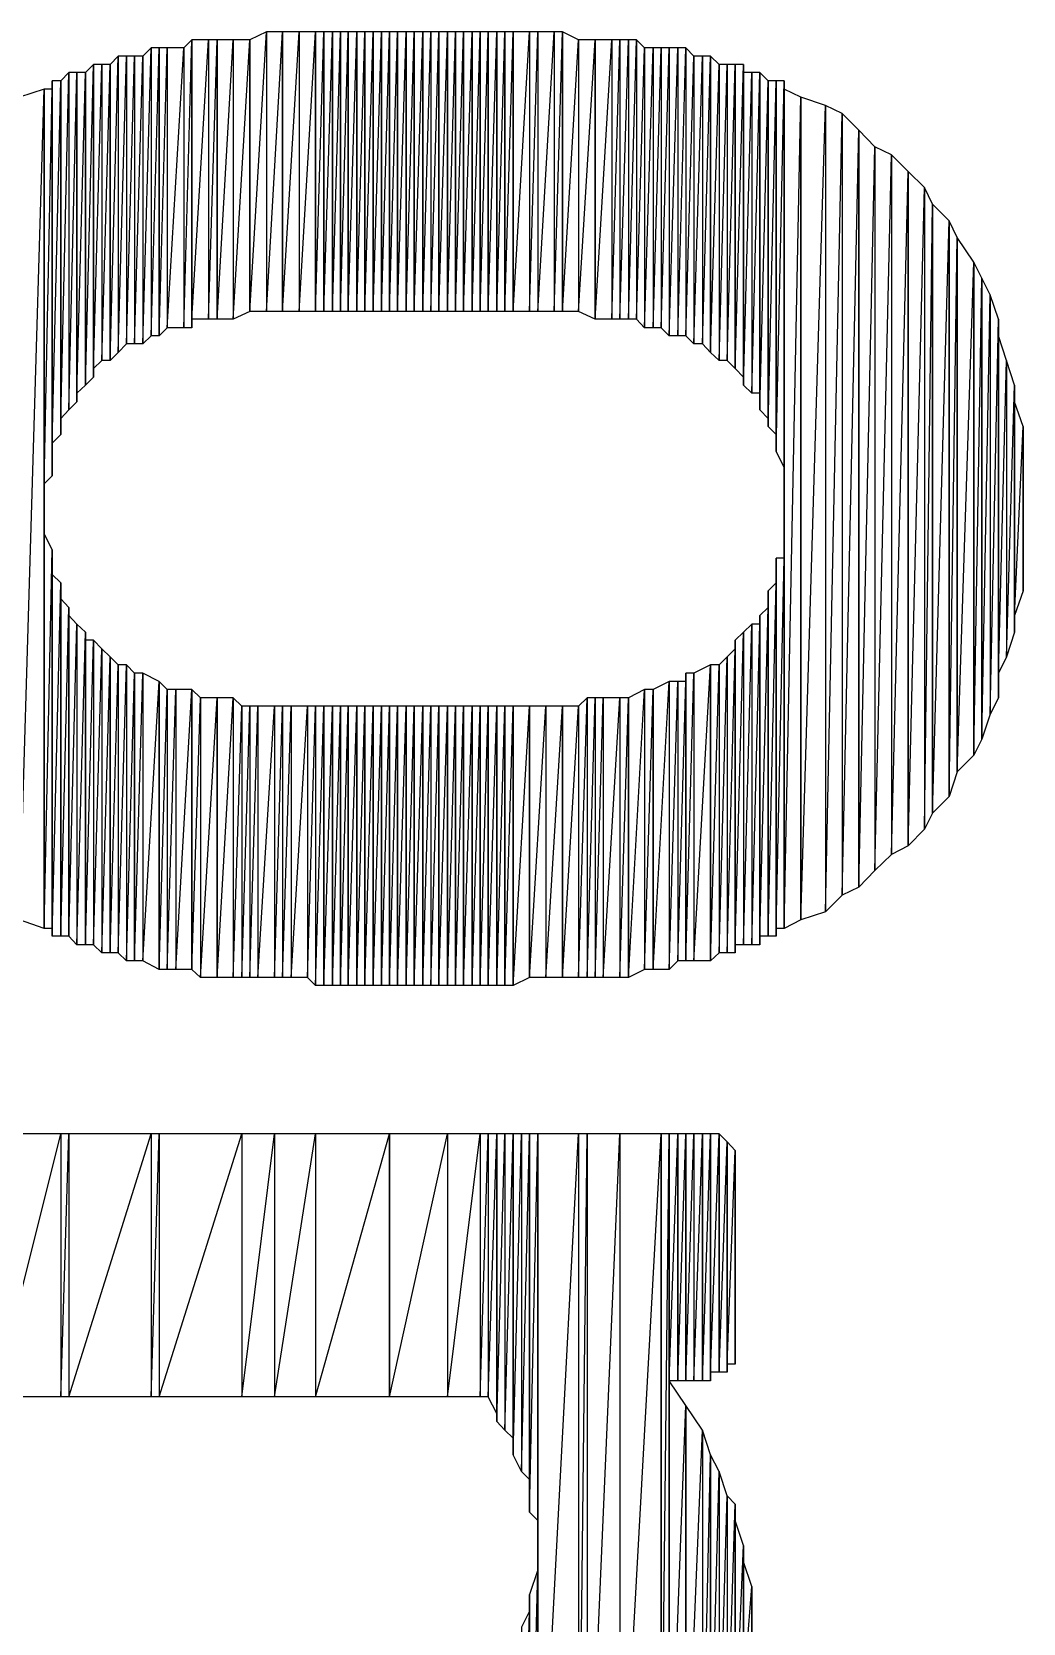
# Model space of a CAD drawing. Extents: x 0.1 to 11.6, y 0.2 to 16.4.
# Drawn here: x 0.9779 to 1.0783, y 5.8496 to 6.0108 of the extents above; entities that cross this region are included whole.
import ezdxf

# ---------------------------------------------------------------- set-up
doc = ezdxf.new("R2010")
doc.units = 0
doc.header["$MEASUREMENT"] = 0

msp = doc.modelspace()

# ---------------------------------------------------------------- linework, layer by layer
at = {"color": 0}
for points in [[(0.99414, 6.00999), (0.993326, 6.00917), (0.993326, 5.98079)], [(0.99414, 6.00999), (0.99414, 5.98079), (0.993326, 5.98079)], [(0.995822, 6.00999), (0.99414, 6.00999), (0.99414, 5.98167)], [(0.995822, 6.00999), (0.995822, 5.98167), (0.99414, 5.98167)], [(0.99414, 6.00999), (0.99414, 5.98079)], [(0.99414, 6.00999), (0.99414, 5.98079)], [(0.99669, 6.00999), (0.995822, 6.00999), (0.995822, 5.98167)], [(0.99669, 6.00999), (0.99669, 5.98167), (0.995822, 5.98167)], [(0.998318, 6.00999), (0.99669, 6.00999), (0.99669, 5.98167)], [(0.998318, 6.00999), (0.998318, 5.98167), (0.99669, 5.98167)], [(0.99669, 6.00999), (0.99669, 5.98167)], [(0.99669, 6.00999), (0.99669, 5.98167)], [(1, 6.00999), (0.998318, 6.00999), (0.998318, 5.98167)], [(1, 6.00999), (1, 5.98247), (0.998318, 5.98167)], [(1.00168, 6.01079), (1, 6.00999), (1, 5.98247)], [(1.00168, 6.01079), (1.00168, 5.98247), (1, 5.98247)], [(1, 6.00999), (1, 5.98247)], [(1, 6.00999), (1, 5.98247)], [(1.00331, 6.01079), (1.00168, 6.01079), (1.00168, 5.98247)], [(1.00331, 6.01079), (1.00331, 5.98247), (1.00168, 5.98247)], [(1.00499, 6.01079), (1.00331, 6.01079), (1.00331, 5.98247)], [(1.00499, 6.01079), (1.00499, 5.98247), (1.00331, 5.98247)], [(1.00331, 6.01079), (1.00331, 5.98247)], [(1.00331, 6.01079), (1.00331, 5.98247)], [(1.00667, 6.01079), (1.00499, 6.01079), (1.00499, 5.98247)], [(1.00667, 6.01079), (1.00667, 5.98247), (1.00499, 5.98247)], [(1.00749, 6.01079), (1.00667, 6.01079), (1.00667, 5.98247)], [(1.00749, 6.01079), (1.00749, 5.98247), (1.00667, 5.98247)], [(1.00667, 6.01079), (1.00667, 5.98247)], [(1.00667, 6.01079), (1.00667, 5.98247)], [(1.00836, 6.01079), (1.00749, 6.01079), (1.00749, 5.98247)], [(1.00836, 6.01079), (1.00836, 5.98247), (1.00749, 5.98247)], [(1.00749, 6.01079), (1.00749, 5.98247)], [(1.00749, 6.01079), (1.00749, 5.98247)], [(1.00749, 6.01079), (1.00749, 5.98247)], [(1.00749, 6.01079), (1.00749, 5.98247)], [(1.00749, 6.01079), (1.00749, 5.98247)], [(1.00749, 6.01079), (1.00749, 5.98247)], [(1.00749, 6.01079), (1.00749, 5.98247)], [(1.00749, 6.01079), (1.00749, 5.98247)], [(1.00749, 6.01079), (1.00749, 5.98247)], [(1.00749, 6.01079), (1.00749, 5.98247)], [(1.00749, 6.01079), (1.00749, 5.98247)], [(1.00749, 6.01079), (1.00749, 5.98247)], [(1.00749, 6.01079), (1.00749, 5.98247)], [(1.00749, 6.01079), (1.00749, 5.98247)], [(1.00917, 6.01079), (1.00836, 6.01079), (1.00836, 5.98247)], [(1.00917, 6.01079), (1.00917, 5.98247), (1.00836, 5.98247)], [(1.00836, 6.01079), (1.00836, 5.98247)], [(1.00836, 6.01079), (1.00836, 5.98247)], [(1.00836, 6.01079), (1.00836, 5.98247)], [(1.00836, 6.01079), (1.00836, 5.98247)], [(1.00998, 6.01079), (1.00917, 6.01079), (1.00917, 5.98247)], [(1.00998, 6.01079), (1.00998, 5.98247), (1.00917, 5.98247)], [(1.00917, 6.01079), (1.00917, 5.98247)], [(1.00917, 6.01079), (1.00917, 5.98247)], [(1.00917, 6.01079), (1.00917, 5.98247)], [(1.00917, 6.01079), (1.00917, 5.98247)], [(1.01085, 6.01079), (1.00998, 6.01079), (1.00998, 5.98247)], [(1.01085, 6.01079), (1.01085, 5.98247), (1.00998, 5.98247)], [(1.00998, 6.01079), (1.00998, 5.98247)], [(1.00998, 6.01079), (1.00998, 5.98247)], [(1.00998, 6.01079), (1.00998, 5.98247)], [(1.00998, 6.01079), (1.00998, 5.98247)], [(1.01166, 6.01079), (1.01085, 6.01079), (1.01085, 5.98247)], [(1.01166, 6.01079), (1.01166, 5.98247), (1.01085, 5.98247)], [(1.01085, 6.01079), (1.01085, 5.98247)], [(1.01085, 6.01079), (1.01085, 5.98247)], [(1.01248, 6.01079), (1.01166, 6.01079), (1.01166, 5.98247)], [(1.01248, 6.01079), (1.01248, 5.98247), (1.01166, 5.98247)], [(1.01166, 6.01079), (1.01166, 5.98247)], [(1.01166, 6.01079), (1.01166, 5.98247)], [(1.01166, 6.01079), (1.01166, 5.98247)], [(1.01166, 6.01079), (1.01166, 5.98247)], [(1.01335, 6.01079), (1.01248, 6.01079), (1.01248, 5.98247)], [(1.01335, 6.01079), (1.01335, 5.98247), (1.01248, 5.98247)], [(1.01248, 6.01079), (1.01248, 5.98247)], [(1.01248, 6.01079), (1.01248, 5.98247)], [(1.01416, 6.01079), (1.01335, 6.01079), (1.01335, 5.98247)], [(1.01416, 6.01079), (1.01416, 5.98247), (1.01335, 5.98247)], [(1.01335, 6.01079), (1.01335, 5.98247)], [(1.01335, 6.01079), (1.01335, 5.98247)], [(1.01497, 6.01079), (1.01416, 6.01079), (1.01416, 5.98247)], [(1.01497, 6.01079), (1.01497, 5.98247), (1.01416, 5.98247)], [(1.01416, 6.01079), (1.01416, 5.98247)], [(1.01416, 6.01079), (1.01416, 5.98247)], [(1.01584, 6.01079), (1.01497, 6.01079), (1.01497, 5.98247)], [(1.01584, 6.01079), (1.01584, 5.98247), (1.01497, 5.98247)], [(1.01497, 6.01079), (1.01497, 5.98247)], [(1.01497, 6.01079), (1.01497, 5.98247)], [(1.01666, 6.01079), (1.01584, 6.01079), (1.01584, 5.98247)], [(1.01666, 6.01079), (1.01666, 5.98247), (1.01584, 5.98247)], [(1.01584, 6.01079), (1.01584, 5.98247)], [(1.01584, 6.01079), (1.01584, 5.98247)], [(1.01752, 6.01079), (1.01666, 6.01079), (1.01666, 5.98247)], [(1.01752, 6.01079), (1.01752, 5.98247), (1.01666, 5.98247)], [(1.01666, 6.01079), (1.01666, 5.98247)], [(1.01666, 6.01079), (1.01666, 5.98247)], [(1.01834, 6.01079), (1.01752, 6.01079), (1.01752, 5.98247)], [(1.01834, 6.01079), (1.01834, 5.98247), (1.01752, 5.98247)], [(1.01752, 6.01079), (1.01752, 5.98247)], [(1.01752, 6.01079), (1.01752, 5.98247)], [(1.01915, 6.01079), (1.01834, 6.01079), (1.01834, 5.98247)], [(1.01915, 6.01079), (1.01915, 5.98247), (1.01834, 5.98247)], [(1.02002, 6.01079), (1.01915, 6.01079), (1.01915, 5.98247)], [(1.02002, 6.01079), (1.02002, 5.98247), (1.01915, 5.98247)], [(1.01915, 6.01079), (1.01915, 5.98247)], [(1.01915, 6.01079), (1.01915, 5.98247)], [(1.02083, 6.01079), (1.02002, 6.01079), (1.02002, 5.98247)], [(1.02083, 6.01079), (1.02083, 5.98247), (1.02002, 5.98247)], [(1.02002, 6.01079), (1.02002, 5.98247)], [(1.02002, 6.01079), (1.02002, 5.98247)], [(1.02165, 6.01079), (1.02083, 6.01079), (1.02083, 5.98247)], [(1.02165, 6.01079), (1.02165, 5.98247), (1.02083, 5.98247)], [(1.02083, 6.01079), (1.02083, 5.98247)], [(1.02083, 6.01079), (1.02083, 5.98247)], [(1.02252, 6.01079), (1.02165, 6.01079), (1.02165, 5.98247)], [(1.02252, 6.01079), (1.02252, 5.98247), (1.02165, 5.98247)], [(1.02165, 6.01079), (1.02165, 5.98247)], [(1.02165, 6.01079), (1.02165, 5.98247)], [(1.02165, 6.01079), (1.02165, 5.98247)], [(1.02165, 6.01079), (1.02165, 5.98247)], [(1.02333, 6.01079), (1.02252, 6.01079), (1.02252, 5.98247)], [(1.02333, 6.01079), (1.02333, 5.98247), (1.02252, 5.98247)], [(1.02252, 6.01079), (1.02252, 5.98247)], [(1.02252, 6.01079), (1.02252, 5.98247)], [(1.02414, 6.01079), (1.02333, 6.01079), (1.02333, 5.98247)], [(1.02414, 6.01079), (1.02414, 5.98247), (1.02333, 5.98247)], [(1.02333, 6.01079), (1.02333, 5.98247)], [(1.02333, 6.01079), (1.02333, 5.98247)], [(1.02501, 6.01079), (1.02414, 6.01079), (1.02414, 5.98247)], [(1.02501, 6.01079), (1.02501, 5.98247), (1.02414, 5.98247)], [(1.02414, 6.01079), (1.02414, 5.98247)], [(1.02414, 6.01079), (1.02414, 5.98247)], [(1.02414, 6.01079), (1.02414, 5.98247)], [(1.02414, 6.01079), (1.02414, 5.98247)], [(1.02582, 6.01079), (1.02501, 6.01079), (1.02501, 5.98247)], [(1.02582, 6.01079), (1.02582, 5.98247), (1.02501, 5.98247)], [(1.02501, 6.01079), (1.02501, 5.98247)], [(1.02501, 6.01079), (1.02501, 5.98247)], [(1.02501, 6.01079), (1.02501, 5.98247)], [(1.02501, 6.01079), (1.02501, 5.98247)], [(1.02669, 6.01079), (1.02582, 6.01079), (1.02582, 5.98247)], [(1.02669, 6.01079), (1.02669, 5.98247), (1.02582, 5.98247)], [(1.02582, 6.01079), (1.02582, 5.98247)], [(1.02582, 6.01079), (1.02582, 5.98247)], [(1.02582, 6.01079), (1.02582, 5.98247)], [(1.02582, 6.01079), (1.02582, 5.98247)], [(1.02582, 6.01079), (1.02582, 5.98247)], [(1.02582, 6.01079), (1.02582, 5.98247)], [(1.02582, 6.01079), (1.02582, 5.98247)], [(1.02582, 6.01079), (1.02582, 5.98247)], [(1.02582, 6.01079), (1.02582, 5.98247)], [(1.02582, 6.01079), (1.02582, 5.98247)], [(1.02832, 6.01079), (1.02669, 6.01079), (1.02669, 5.98247)], [(1.02832, 6.01079), (1.02832, 5.98247), (1.02669, 5.98247)], [(1.02669, 6.01079), (1.02669, 5.98247)], [(1.02669, 6.01079), (1.02669, 5.98247)], [(1.02669, 6.01079), (1.02669, 5.98247)], [(1.02669, 6.01079), (1.02669, 5.98247)], [(1.02669, 6.01079), (1.02669, 5.98247)], [(1.02669, 6.01079), (1.02669, 5.98247)], [(1.02669, 6.01079), (1.02669, 5.98247)], [(1.02669, 6.01079), (1.02669, 5.98247)], [(1.02919, 6.01079), (1.02832, 6.01079), (1.02832, 5.98247)], [(1.02919, 6.01079), (1.02919, 5.98247), (1.02832, 5.98247)], [(1.03082, 6.01079), (1.02919, 6.01079), (1.02919, 5.98247)], [(1.03082, 6.01079), (1.03082, 5.98247), (1.02919, 5.98247)], [(1.03168, 6.01079), (1.03082, 6.01079), (1.03082, 5.98247)], [(1.03168, 6.01079), (1.03168, 5.98247), (1.03082, 5.98247)], [(1.03331, 6.00999), (1.03168, 6.01079), (1.03168, 5.98247)], [(1.03168, 6.01079), (1.03168, 5.98247)], [(1.03168, 6.01079), (1.03168, 5.98247)], [(1.03331, 6.00999), (1.03331, 5.98247), (1.03168, 5.98247)], [(1.03499, 6.00999), (1.03331, 6.00999), (1.03331, 5.98247)], [(1.03499, 6.00999), (1.03499, 5.98167), (1.03331, 5.98247)], [(1.03668, 6.00999), (1.03499, 6.00999), (1.03499, 5.98167)], [(1.03668, 6.00999), (1.03668, 5.98167), (1.03499, 5.98167)], [(1.03499, 6.00999), (1.03499, 5.98167)], [(1.03499, 6.00999), (1.03499, 5.98167)], [(1.03749, 6.00999), (1.03668, 6.00999), (1.03668, 5.98167)], [(1.03749, 6.00999), (1.03749, 5.98167), (1.03668, 5.98167)], [(1.03836, 6.00999), (1.03749, 6.00999), (1.03749, 5.98167)], [(1.03836, 6.00999), (1.03836, 5.98167), (1.03749, 5.98167)], [(1.03917, 6.00999), (1.03836, 6.00999), (1.03836, 5.98167)], [(1.03917, 6.00999), (1.03917, 5.98167), (1.03836, 5.98167)], [(1.03998, 6.00917), (1.03917, 6.00999), (1.03917, 5.98167)], [(0.986654, 6.00831), (0.98584, 6.00749), (0.98584, 5.97749)], [(0.986654, 6.00831), (0.986654, 5.97831), (0.98584, 5.97749)], [(0.987522, 6.00831), (0.986654, 6.00831), (0.986654, 5.97831)], [(0.987522, 6.00831), (0.987522, 5.97917), (0.986654, 5.97831)], [(0.988336, 6.00831), (0.987522, 6.00831), (0.987522, 5.97917)], [(0.988336, 6.00831), (0.988336, 5.97917), (0.987522, 5.97917)], [(0.98915, 6.00831), (0.988336, 6.00831), (0.988336, 5.97917)], [(0.98915, 6.00831), (0.98915, 5.97917), (0.988336, 5.97917)], [(0.990018, 6.00917), (0.98915, 6.00831), (0.98915, 5.97917)], [(0.990018, 6.00917), (0.990018, 5.97999), (0.98915, 5.97917)], [(0.990831, 6.00917), (0.990018, 6.00917), (0.990018, 5.97999)], [(0.990831, 6.00917), (0.990831, 5.97999), (0.990018, 5.97999)], [(0.991644, 6.00917), (0.990831, 6.00917), (0.990831, 5.97999)], [(0.991644, 6.00917), (0.991644, 5.98079), (0.990831, 5.97999)], [(0.990831, 6.00917), (0.990831, 5.97999)], [(0.990831, 6.00917), (0.990831, 5.97999)], [(0.993326, 6.00917), (0.991644, 6.00917), (0.991644, 5.98079)], [(0.993326, 6.00917), (0.993326, 5.98079), (0.991644, 5.98079)], [(1.03998, 6.00917), (1.03998, 5.98079), (1.03917, 5.98167)], [(1.04085, 6.00917), (1.03998, 6.00917), (1.03998, 5.98079)], [(1.04085, 6.00917), (1.04085, 5.98079), (1.03998, 5.98079)], [(1.04167, 6.00917), (1.04085, 6.00917), (1.04085, 5.98079)], [(1.04167, 6.00917), (1.04167, 5.98079), (1.04085, 5.98079)], [(1.04248, 6.00917), (1.04167, 6.00917), (1.04167, 5.98079)], [(1.04248, 6.00917), (1.04248, 5.97999), (1.04167, 5.98079)], [(1.04335, 6.00917), (1.04248, 6.00917), (1.04248, 5.97999)], [(1.04335, 6.00917), (1.04335, 5.97999), (1.04248, 5.97999)], [(1.04416, 6.00917), (1.04335, 6.00917), (1.04335, 5.97999)], [(1.04416, 6.00917), (1.04416, 5.97999), (1.04335, 5.97999)], [(1.04498, 6.00831), (1.04416, 6.00917), (1.04416, 5.97999)], [(1.04498, 6.00831), (1.04498, 5.97917), (1.04416, 5.97999)], [(1.04584, 6.00831), (1.04498, 6.00831), (1.04498, 5.97917)], [(1.04584, 6.00831), (1.04584, 5.97917), (1.04498, 5.97917)], [(1.04666, 6.00831), (1.04584, 6.00831), (1.04584, 5.97917)], [(1.04666, 6.00831), (1.04666, 5.97831), (1.04584, 5.97917)], [(1.04753, 6.00749), (1.04666, 6.00831), (1.04666, 5.97831)], [(1.04666, 6.00831), (1.04666, 5.97831)], [(1.04666, 6.00831), (1.04666, 5.97831)], [(0.981663, 6.00667), (0.980849, 6.00581), (0.980849, 5.97163)], [(0.981663, 6.00667), (0.981663, 5.9725), (0.980849, 5.97163)], [(0.982476, 6.00667), (0.981663, 6.00667), (0.981663, 5.9725)], [(0.982476, 6.00667), (0.982476, 5.97331), (0.981663, 5.9725)], [(0.983344, 6.00667), (0.982476, 6.00667), (0.982476, 5.97418)], [(0.983344, 6.00667), (0.983344, 5.97499), (0.982476, 5.97418)], [(0.982476, 6.00667), (0.982476, 5.97331)], [(0.982476, 6.00667), (0.982476, 5.97331)], [(0.984158, 6.00749), (0.983344, 6.00667), (0.983344, 5.97499)], [(0.984158, 6.00749), (0.984158, 5.97581), (0.983344, 5.97499)], [(0.983344, 6.00667), (0.983344, 5.97499)], [(0.983344, 6.00667), (0.983344, 5.97499)], [(0.985026, 6.00749), (0.984158, 6.00749), (0.984158, 5.97667)], [(0.985026, 6.00749), (0.985026, 5.97749), (0.984158, 5.97667)], [(0.984158, 6.00749), (0.984158, 5.97581)], [(0.984158, 6.00749), (0.984158, 5.97581)], [(0.98584, 6.00749), (0.985026, 6.00749), (0.985026, 5.97749)], [(0.98584, 6.00749), (0.98584, 5.97749), (0.985026, 5.97749)], [(0.98584, 6.00749), (0.98584, 5.97749)], [(0.98584, 6.00749), (0.98584, 5.97749)], [(1.04753, 6.00749), (1.04753, 5.97749), (1.04666, 5.97831)], [(1.04834, 6.00749), (1.04753, 6.00749), (1.04753, 5.97749)], [(1.04834, 6.00749), (1.04834, 5.97749), (1.04753, 5.97749)], [(1.04915, 6.00749), (1.04834, 6.00749), (1.04834, 5.97749)], [(1.04915, 6.00749), (1.04915, 5.97667), (1.04834, 5.97749)], [(1.05002, 6.00749), (1.04915, 6.00749), (1.04915, 5.97667)], [(1.05002, 6.00749), (1.05002, 5.97581), (1.04915, 5.97667)], [(1.04915, 6.00749), (1.04915, 5.97667)], [(1.04915, 6.00749), (1.04915, 5.97667)], [(1.05002, 6.00667), (1.05002, 6.00749), (1.05002, 5.97581)], [(1.05084, 6.00667), (1.05002, 6.00667), (1.05002, 5.97499)], [(1.05084, 6.00667), (1.05084, 5.97418), (1.05002, 5.97499)], [(1.05002, 6.00667), (1.05002, 5.97499), (1.05002, 5.97581)], [(1.05165, 6.00667), (1.05084, 6.00667), (1.05084, 5.97418)], [(1.05165, 6.00667), (1.05165, 5.97418), (1.05084, 5.97418)], [(1.05252, 6.00581), (1.05165, 6.00667), (1.05165, 5.9725)], [(1.05165, 6.00667), (1.05165, 5.97331)], [(1.05165, 6.00667), (1.05165, 5.9725), (1.05165, 5.97331)], [(1.05165, 6.00667), (1.05165, 5.97418)], [(1.05165, 6.00667), (1.05165, 5.97331), (1.05165, 5.97418)], [(0.979167, 6.00499), (0.976671, 6.00418), (0.976671, 5.92085)], [(0.979167, 6.00499), (0.979167, 5.91997), (0.976671, 5.92085)], [(0.979981, 6.00499), (0.979167, 6.00499), (0.979167, 5.965)], [(0.979981, 6.00499), (0.979981, 5.96582), (0.979167, 5.965)], [(0.979167, 6.00499), (0.979167, 5.96332)], [(0.979167, 6.00499), (0.979167, 5.96332)], [(0.979167, 6.00499), (0.979167, 5.96251)], [(0.979167, 6.00499), (0.979167, 5.96251)], [(0.979167, 6.00499), (0.979167, 5.91997)], [(0.979167, 6.00499), (0.979167, 5.91997)], [(0.979167, 6.00499), (0.979167, 5.91997)], [(0.979167, 6.00499), (0.979167, 5.91997)], [(0.980849, 6.00581), (0.979981, 6.00581), (0.979981, 5.96913)], [(0.980849, 6.00581), (0.980849, 5.97), (0.979981, 5.96913)], [(0.979981, 6.00581), (0.979981, 5.9675)], [(0.979981, 6.00581), (0.979981, 5.9675)], [(0.979981, 6.00581), (0.979981, 5.96664)], [(0.979981, 6.00581), (0.979981, 5.96664)], [(0.979981, 6.00581), (0.979981, 5.96582)], [(0.979981, 6.00581), (0.979981, 5.96582)], [(0.980849, 6.00581), (0.980849, 5.97163)], [(0.980849, 6.00581), (0.980849, 5.97163)], [(0.980849, 6.00581), (0.980849, 5.97081)], [(0.980849, 6.00581), (0.980849, 5.97081)], [(0.980849, 6.00581), (0.980849, 5.97)], [(0.980849, 6.00581), (0.980849, 5.97)], [(1.05252, 6.00581), (1.05252, 5.97163), (1.05165, 5.9725)], [(1.05333, 6.00581), (1.05252, 6.00581), (1.05252, 5.97081)], [(1.05333, 6.00581), (1.05333, 5.97), (1.05252, 5.97081)], [(1.05252, 6.00581), (1.05252, 5.97163)], [(1.05252, 6.00581), (1.05252, 5.97081), (1.05252, 5.97163)], [(1.05414, 6.00581), (1.05333, 6.00581), (1.05333, 5.96832)], [(1.05414, 6.00581), (1.05414, 5.96664), (1.05333, 5.96832)], [(1.05333, 6.00581), (1.05333, 5.96832)], [(1.05333, 6.00581), (1.05333, 5.96832)], [(1.05333, 6.00581), (1.05333, 5.96913)], [(1.05333, 6.00581), (1.05333, 5.96832), (1.05333, 5.96913)], [(1.05333, 6.00581), (1.05333, 5.97)], [(1.05333, 6.00581), (1.05333, 5.96913), (1.05333, 5.97)], [(1.05414, 6.00499), (1.05414, 6.00581), (1.05414, 5.96582)], [(1.05414, 6.00581), (1.05414, 5.96664)], [(1.05414, 6.00581), (1.05414, 5.96582), (1.05414, 5.96664)], [(1.05583, 6.00418), (1.05414, 6.00499), (1.05414, 5.91997)], [(1.05414, 6.00499), (1.05414, 5.96332)], [(1.05414, 6.00499), (1.05414, 5.96251), (1.05414, 5.96332)], [(1.05414, 6.00499), (1.05414, 5.965)], [(1.05414, 6.00499), (1.05414, 5.96332), (1.05414, 5.965)], [(1.05414, 6.00499), (1.05414, 5.965), (1.05414, 5.96582)], [(1.05583, 6.00418), (1.05583, 5.92085), (1.05414, 5.91997)], [(1.05832, 6.00331), (1.05583, 6.00418), (1.05583, 5.92085)], [(1.05583, 6.00418), (1.05583, 5.92085)], [(1.05583, 6.00418), (1.05583, 5.92085)], [(1.05832, 6.00331), (1.05832, 5.92165), (1.05583, 5.92085)], [(1.06, 6.0025), (1.05832, 6.00331), (1.05832, 5.92165)], [(1.06, 6.0025), (1.06, 5.92333), (1.05832, 5.92165)], [(1.06169, 6.00082), (1.06, 6.0025), (1.06, 5.92333)], [(1.06169, 6.00082), (1.06169, 5.92415), (1.06, 5.92333)], [(1.06331, 5.99914), (1.06169, 6.00082), (1.06169, 5.92415)], [(1.06169, 6.00082), (1.06169, 5.92415)], [(1.06169, 6.00082), (1.06169, 5.92415)], [(1.06331, 5.99914), (1.06331, 5.92583), (1.06169, 5.92415)], [(1.065, 5.99832), (1.06331, 5.99914), (1.06331, 5.92583)], [(1.065, 5.99832), (1.065, 5.92746), (1.06331, 5.92583)], [(1.06668, 5.99664), (1.065, 5.99832), (1.065, 5.92746)], [(1.06668, 5.99664), (1.06668, 5.92833), (1.065, 5.92746)], [(1.06836, 5.99501), (1.06668, 5.99664), (1.06668, 5.92833)], [(1.06668, 5.99664), (1.06668, 5.92833)], [(1.06668, 5.99664), (1.06668, 5.92833)], [(1.06836, 5.99501), (1.06836, 5.93001), (1.06668, 5.92833)], [(1.06917, 5.99333), (1.06836, 5.99501), (1.06836, 5.93001)], [(1.06917, 5.99333), (1.06917, 5.93164), (1.06836, 5.93001)], [(1.07086, 5.99164), (1.06917, 5.99333), (1.06917, 5.93164)], [(1.06917, 5.99333), (1.06917, 5.93164)], [(1.06917, 5.99333), (1.06917, 5.93164)], [(1.07086, 5.99164), (1.07086, 5.93332), (1.06917, 5.93164)], [(1.07167, 5.98996), (1.07086, 5.99164), (1.07086, 5.93332)], [(1.07086, 5.99164), (1.07086, 5.93332)], [(1.07086, 5.99164), (1.07086, 5.93332)], [(1.07167, 5.98996), (1.07167, 5.93582), (1.07086, 5.93332)], [(1.07335, 5.98747), (1.07167, 5.98996), (1.07167, 5.93582)], [(1.07167, 5.98996), (1.07167, 5.93582)], [(1.07167, 5.98996), (1.07167, 5.93582)], [(1.07335, 5.98747), (1.07335, 5.9375), (1.07167, 5.93582)], [(1.07416, 5.98583), (1.07335, 5.98747), (1.07335, 5.9375)], [(1.07335, 5.98747), (1.07335, 5.9375)], [(1.07335, 5.98747), (1.07335, 5.9375)], [(1.07416, 5.98583), (1.07416, 5.93913), (1.07335, 5.9375)], [(1.07498, 5.98415), (1.07416, 5.98583), (1.07416, 5.93913)], [(1.07416, 5.98583), (1.07416, 5.93913)], [(1.07416, 5.98583), (1.07416, 5.93913)], [(1.07498, 5.98415), (1.07498, 5.94168), (1.07416, 5.93913)], [(1.07585, 5.98167), (1.07498, 5.98415), (1.07498, 5.94168)], [(1.07585, 5.98167), (1.07585, 5.94331), (1.07498, 5.94168)], [(1.07585, 5.97999), (1.07585, 5.98167), (1.07585, 5.94331)], [(1.07666, 5.97749), (1.07585, 5.97999), (1.07585, 5.94581)], [(1.07585, 5.97999), (1.07585, 5.94581)], [(1.07585, 5.97999), (1.07585, 5.94581)], [(1.07585, 5.97999), (1.07585, 5.94331)], [(1.07666, 5.97749), (1.07666, 5.94749), (1.07585, 5.94581)], [(1.07747, 5.97499), (1.07666, 5.97749), (1.07666, 5.94749)], [(1.07747, 5.97499), (1.07747, 5.94997), (1.07666, 5.94749)], [(1.07747, 5.97331), (1.07747, 5.97499), (1.07747, 5.94997)], [(1.07834, 5.97081), (1.07747, 5.97331), (1.07747, 5.95167)], [(1.07747, 5.97331), (1.07747, 5.95167)], [(1.07747, 5.97331), (1.07747, 5.95167)], [(1.07747, 5.97331), (1.07747, 5.94997)], [(1.07834, 5.97081), (1.07834, 5.95415), (1.07747, 5.95167)], [(1.07834, 5.96832), (1.07834, 5.97081), (1.07834, 5.95415)], [(1.07834, 5.96582), (1.07834, 5.96832), (1.07834, 5.95665)], [(1.07834, 5.96832), (1.07834, 5.95665)], [(1.07834, 5.96832), (1.07834, 5.95665)], [(1.07834, 5.96832), (1.07834, 5.95415)], [(1.07834, 5.96414), (1.07834, 5.96582), (1.07834, 5.95915)], [(1.07834, 5.96582), (1.07834, 5.95665)], [(1.07834, 5.96414), (1.07834, 5.95915)], [(0.979167, 5.96083), (0.979167, 5.96251), (0.979167, 5.91997)], [(1.05414, 5.96251), (1.05414, 5.91997)], [(1.05414, 5.96251), (1.05414, 5.91997)], [(0.979167, 5.95996), (0.979167, 5.96083), (0.979167, 5.91997)], [(0.979167, 5.96083), (0.979167, 5.91997)], [(0.979981, 5.95833), (0.979167, 5.95996), (0.979167, 5.91997)], [(0.979167, 5.95996), (0.979167, 5.91997)], [(1.05414, 5.96083), (1.05414, 5.91997)], [(1.05414, 5.96083), (1.05414, 5.91997)], [(1.05414, 5.95996), (1.05414, 5.91997)], [(1.05414, 5.95996), (1.05414, 5.91997)], [(0.979981, 5.95833), (0.979981, 5.91997), (0.979167, 5.91997)], [(0.979981, 5.95747), (0.979981, 5.95833), (0.979981, 5.91997)], [(1.05414, 5.95915), (1.05414, 5.91997)], [(1.05414, 5.95915), (1.05414, 5.91997)], [(0.979981, 5.95665), (0.979981, 5.95747), (0.979981, 5.91997)], [(0.979981, 5.95747), (0.979981, 5.91997)], [(0.979981, 5.95583), (0.979981, 5.95665), (0.979981, 5.91917)], [(0.979981, 5.95665), (0.979981, 5.91917), (0.979981, 5.91997)], [(1.05414, 5.95747), (1.05333, 5.95747), (1.05333, 5.91997)], [(1.05414, 5.95747), (1.05414, 5.91997), (1.05333, 5.91997)], [(1.05333, 5.95747), (1.05333, 5.91917)], [(1.05333, 5.95747), (1.05333, 5.91917)], [(1.05333, 5.95665), (1.05333, 5.91917)], [(1.05333, 5.95665), (1.05333, 5.91917)], [(0.980849, 5.95497), (0.979981, 5.95583), (0.979981, 5.91917)], [(0.979981, 5.95583), (0.979981, 5.91917)], [(0.980849, 5.95497), (0.980849, 5.91917), (0.979981, 5.91917)], [(0.980849, 5.95335), (0.980849, 5.95497), (0.980849, 5.91917)], [(1.05333, 5.95497), (1.05252, 5.95415), (1.05252, 5.91917)], [(1.05333, 5.95497), (1.05333, 5.91917), (1.05252, 5.91917)], [(1.05333, 5.95583), (1.05333, 5.91917)], [(1.05333, 5.95583), (1.05333, 5.91917)], [(0.981663, 5.95247), (0.980849, 5.95335), (0.980849, 5.91917)], [(0.980849, 5.95335), (0.980849, 5.91917)], [(0.980849, 5.95335), (0.980849, 5.91917)], [(0.980849, 5.95335), (0.980849, 5.91917)], [(1.05252, 5.95415), (1.05252, 5.91917)], [(1.05252, 5.95415), (1.05252, 5.91917)], [(0.981663, 5.95247), (0.981663, 5.91917), (0.980849, 5.91917)], [(0.981663, 5.95167), (0.981663, 5.95247), (0.981663, 5.91917)], [(1.05252, 5.95247), (1.05165, 5.95167), (1.05165, 5.91917)], [(1.05252, 5.95247), (1.05252, 5.91917), (1.05165, 5.91917)], [(0.982476, 5.95079), (0.981663, 5.95167), (0.981663, 5.91917)], [(0.981663, 5.95167), (0.981663, 5.91917)], [(0.982476, 5.95079), (0.982476, 5.91829), (0.981663, 5.91917)], [(0.983344, 5.94997), (0.982476, 5.95079), (0.982476, 5.91829)], [(1.05084, 5.95079), (1.05002, 5.94997), (1.05002, 5.91829)], [(1.05084, 5.95079), (1.05084, 5.91829), (1.05002, 5.91829)], [(1.05165, 5.95079), (1.05084, 5.95079), (1.05084, 5.91829)], [(1.05165, 5.95079), (1.05165, 5.91829), (1.05084, 5.91829)], [(1.05165, 5.95167), (1.05165, 5.91829)], [(1.05165, 5.95167), (1.05165, 5.91829)], [(1.05165, 5.95167), (1.05165, 5.91829)], [(1.05165, 5.95167), (1.05165, 5.91829)], [(0.983344, 5.94997), (0.983344, 5.91829), (0.982476, 5.91829)], [(0.983344, 5.94917), (0.983344, 5.94997), (0.983344, 5.91829)], [(0.983344, 5.94997), (0.983344, 5.91829)], [(0.983344, 5.94997), (0.983344, 5.91829)], [(0.984158, 5.94917), (0.983344, 5.94917), (0.983344, 5.91829)], [(0.984158, 5.94917), (0.984158, 5.91829), (0.983344, 5.91829)], [(0.983344, 5.94917), (0.983344, 5.91829)], [(0.985026, 5.94829), (0.984158, 5.94917), (0.984158, 5.91829)], [(1.05002, 5.94997), (1.04915, 5.94917), (1.04915, 5.91829)], [(1.05002, 5.94997), (1.05002, 5.91829), (1.04915, 5.91829)], [(1.04915, 5.94917), (1.04915, 5.91749)], [(1.04915, 5.94917), (1.04915, 5.91749)], [(0.985026, 5.94829), (0.985026, 5.91749), (0.984158, 5.91829)], [(0.98584, 5.94749), (0.985026, 5.94829), (0.985026, 5.91749)], [(0.98584, 5.94749), (0.98584, 5.91749), (0.985026, 5.91749)], [(0.986654, 5.94667), (0.98584, 5.94749), (0.98584, 5.91749)], [(0.98584, 5.94749), (0.98584, 5.91749)], [(0.98584, 5.94749), (0.98584, 5.91749)], [(1.04834, 5.94749), (1.04753, 5.94667), (1.04753, 5.91749)], [(1.04834, 5.94749), (1.04834, 5.91749), (1.04753, 5.91749)], [(1.04915, 5.94829), (1.04834, 5.94749), (1.04834, 5.91749)], [(1.04915, 5.94829), (1.04915, 5.91749), (1.04834, 5.91749)], [(1.04915, 5.94829), (1.04915, 5.91749)], [(1.04915, 5.94829), (1.04915, 5.91749)], [(0.986654, 5.94667), (0.986654, 5.91749), (0.98584, 5.91749)], [(0.987522, 5.94667), (0.986654, 5.94667), (0.986654, 5.91749)], [(0.987522, 5.94667), (0.987522, 5.91667), (0.986654, 5.91749)], [(0.988336, 5.94581), (0.987522, 5.94667), (0.987522, 5.91667)], [(0.988336, 5.94581), (0.988336, 5.91667), (0.987522, 5.91667)], [(0.98915, 5.94581), (0.988336, 5.94581), (0.988336, 5.91667)], [(0.98915, 5.94581), (0.98915, 5.91667), (0.988336, 5.91667)], [(0.988336, 5.94581), (0.988336, 5.91667)], [(0.988336, 5.94581), (0.988336, 5.91667)], [(0.990831, 5.94499), (0.98915, 5.94581), (0.98915, 5.91667)], [(1.04498, 5.94581), (1.04416, 5.94581), (1.04416, 5.91667)], [(1.04498, 5.94581), (1.04498, 5.91667), (1.04416, 5.91667)], [(1.04416, 5.94581), (1.04416, 5.91667)], [(1.04416, 5.94581), (1.04416, 5.91667)], [(1.04666, 5.94667), (1.04498, 5.94581), (1.04498, 5.91667)], [(1.04666, 5.94667), (1.04666, 5.91667), (1.04498, 5.91667)], [(1.04753, 5.94667), (1.04666, 5.94667), (1.04666, 5.91667)], [(1.04753, 5.94667), (1.04753, 5.91749), (1.04666, 5.91667)], [(1.04666, 5.94667), (1.04666, 5.91667)], [(1.04666, 5.94667), (1.04666, 5.91667)], [(0.990831, 5.94499), (0.990831, 5.91581), (0.98915, 5.91667)], [(0.991644, 5.94417), (0.990831, 5.94499), (0.990831, 5.91581)], [(0.990831, 5.94499), (0.990831, 5.91581)], [(0.990831, 5.94499), (0.990831, 5.91581)], [(0.991644, 5.94417), (0.991644, 5.91581), (0.990831, 5.91581)], [(0.992512, 5.94417), (0.991644, 5.94417), (0.991644, 5.91581)], [(0.992512, 5.94417), (0.992512, 5.91581), (0.991644, 5.91581)], [(0.99414, 5.94417), (0.992512, 5.94417), (0.992512, 5.91581)], [(0.99414, 5.94417), (0.99414, 5.91581), (0.992512, 5.91581)], [(0.995008, 5.94331), (0.99414, 5.94417), (0.99414, 5.91581)], [(0.99414, 5.94417), (0.99414, 5.91581)], [(0.99414, 5.94417), (0.99414, 5.91581)], [(1.03998, 5.94417), (1.03836, 5.94331), (1.03836, 5.91499)], [(1.03998, 5.94417), (1.03998, 5.91581), (1.03836, 5.91499)], [(1.04085, 5.94417), (1.03998, 5.94417), (1.03998, 5.91581)], [(1.04085, 5.94417), (1.04085, 5.91581), (1.03998, 5.91581)], [(1.04248, 5.94499), (1.04085, 5.94417), (1.04085, 5.91581)], [(1.04248, 5.94499), (1.04248, 5.91581), (1.04085, 5.91581)], [(1.04085, 5.94417), (1.04085, 5.91581)], [(1.04085, 5.94417), (1.04085, 5.91581)], [(1.04335, 5.94499), (1.04248, 5.94499), (1.04248, 5.91581)], [(1.04335, 5.94499), (1.04335, 5.91667), (1.04248, 5.91581)], [(1.04416, 5.94499), (1.04335, 5.94499), (1.04335, 5.91667)], [(1.04416, 5.94499), (1.04416, 5.91667), (1.04335, 5.91667)], [(0.995008, 5.94331), (0.995008, 5.91499), (0.99414, 5.91581)], [(0.99669, 5.94331), (0.995008, 5.94331), (0.995008, 5.91499)], [(0.99669, 5.94331), (0.99669, 5.91499), (0.995008, 5.91499)], [(0.998318, 5.94331), (0.99669, 5.94331), (0.99669, 5.91499)], [(0.998318, 5.94331), (0.998318, 5.91499), (0.99669, 5.91499)], [(0.99669, 5.94331), (0.99669, 5.91499)], [(0.99669, 5.94331), (0.99669, 5.91499)], [(0.999186, 5.94249), (0.998318, 5.94331), (0.998318, 5.91499)], [(0.999186, 5.94249), (0.999186, 5.91499), (0.998318, 5.91499)], [(1, 5.94249), (0.999186, 5.94249), (0.999186, 5.91499)], [(1, 5.94249), (1, 5.91499), (0.999186, 5.91499)], [(1.00081, 5.94249), (1, 5.94249), (1, 5.91499)], [(1.00081, 5.94249), (1.00081, 5.91499), (1, 5.91499)], [(1.0025, 5.94249), (1.00081, 5.94249), (1.00081, 5.91499)], [(1.0025, 5.94249), (1.0025, 5.91499), (1.00081, 5.91499)], [(1.00331, 5.94249), (1.0025, 5.94249), (1.0025, 5.91499)], [(1.00331, 5.94249), (1.00331, 5.91499), (1.0025, 5.91499)], [(1.00418, 5.94249), (1.00331, 5.94249), (1.00331, 5.91499)], [(1.00418, 5.94249), (1.00418, 5.91499), (1.00331, 5.91499)], [(1.00586, 5.94249), (1.00418, 5.94249), (1.00418, 5.91499)], [(1.00586, 5.94249), (1.00586, 5.91499), (1.00418, 5.91499)], [(1.00667, 5.94249), (1.00586, 5.94249), (1.00586, 5.91499)], [(1.00667, 5.94249), (1.00667, 5.91417), (1.00586, 5.91499)], [(1.00749, 5.94249), (1.00667, 5.94249), (1.00667, 5.91417)], [(1.00749, 5.94249), (1.00749, 5.91417), (1.00667, 5.91417)], [(1.00836, 5.94249), (1.00749, 5.94249), (1.00749, 5.91417)], [(1.00836, 5.94249), (1.00836, 5.91417), (1.00749, 5.91417)], [(1.00749, 5.94249), (1.00749, 5.91417)], [(1.00749, 5.94249), (1.00749, 5.91417)], [(1.00749, 5.94249), (1.00749, 5.91417)], [(1.00749, 5.94249), (1.00749, 5.91417)], [(1.00749, 5.94249), (1.00749, 5.91417)], [(1.00749, 5.94249), (1.00749, 5.91417)], [(1.00749, 5.94249), (1.00749, 5.91417)], [(1.00749, 5.94249), (1.00749, 5.91417)], [(1.00749, 5.94249), (1.00749, 5.91417)], [(1.00749, 5.94249), (1.00749, 5.91417)], [(1.00749, 5.94249), (1.00749, 5.91417)], [(1.00749, 5.94249), (1.00749, 5.91417)], [(1.00749, 5.94249), (1.00749, 5.91417)], [(1.00749, 5.94249), (1.00749, 5.91417)], [(1.00917, 5.94249), (1.00836, 5.94249), (1.00836, 5.91417)], [(1.00917, 5.94249), (1.00917, 5.91417), (1.00836, 5.91417)], [(1.00836, 5.94249), (1.00836, 5.91417)], [(1.00836, 5.94249), (1.00836, 5.91417)], [(1.00836, 5.94249), (1.00836, 5.91417)], [(1.00836, 5.94249), (1.00836, 5.91417)], [(1.00998, 5.94249), (1.00917, 5.94249), (1.00917, 5.91417)], [(1.00998, 5.94249), (1.00998, 5.91417), (1.00917, 5.91417)], [(1.00917, 5.94249), (1.00917, 5.91417)], [(1.00917, 5.94249), (1.00917, 5.91417)], [(1.00917, 5.94249), (1.00917, 5.91417)], [(1.00917, 5.94249), (1.00917, 5.91417)], [(1.00917, 5.94249), (1.00917, 5.91417)], [(1.00917, 5.94249), (1.00917, 5.91417)], [(1.01085, 5.94249), (1.00998, 5.94249), (1.00998, 5.91417)], [(1.01085, 5.94249), (1.01085, 5.91417), (1.00998, 5.91417)], [(1.00998, 5.94249), (1.00998, 5.91417)], [(1.00998, 5.94249), (1.00998, 5.91417)], [(1.01166, 5.94249), (1.01085, 5.94249), (1.01085, 5.91417)], [(1.01166, 5.94249), (1.01166, 5.91417), (1.01085, 5.91417)], [(1.01085, 5.94249), (1.01085, 5.91417)], [(1.01085, 5.94249), (1.01085, 5.91417)], [(1.01248, 5.94249), (1.01166, 5.94249), (1.01166, 5.91417)], [(1.01248, 5.94249), (1.01248, 5.91417), (1.01166, 5.91417)], [(1.01166, 5.94249), (1.01166, 5.91417)], [(1.01166, 5.94249), (1.01166, 5.91417)], [(1.01166, 5.94249), (1.01166, 5.91417)], [(1.01166, 5.94249), (1.01166, 5.91417)], [(1.01335, 5.94249), (1.01248, 5.94249), (1.01248, 5.91417)], [(1.01335, 5.94249), (1.01335, 5.91417), (1.01248, 5.91417)], [(1.01248, 5.94249), (1.01248, 5.91417)], [(1.01248, 5.94249), (1.01248, 5.91417)], [(1.01416, 5.94249), (1.01335, 5.94249), (1.01335, 5.91417)], [(1.01416, 5.94249), (1.01416, 5.91417), (1.01335, 5.91417)], [(1.01335, 5.94249), (1.01335, 5.91417)], [(1.01335, 5.94249), (1.01335, 5.91417)], [(1.01497, 5.94249), (1.01416, 5.94249), (1.01416, 5.91417)], [(1.01497, 5.94249), (1.01497, 5.91417), (1.01416, 5.91417)], [(1.01416, 5.94249), (1.01416, 5.91417)], [(1.01416, 5.94249), (1.01416, 5.91417)], [(1.01584, 5.94249), (1.01497, 5.94249), (1.01497, 5.91417)], [(1.01584, 5.94249), (1.01584, 5.91417), (1.01497, 5.91417)], [(1.01497, 5.94249), (1.01497, 5.91417)], [(1.01497, 5.94249), (1.01497, 5.91417)], [(1.01666, 5.94249), (1.01584, 5.94249), (1.01584, 5.91417)], [(1.01666, 5.94249), (1.01666, 5.91417), (1.01584, 5.91417)], [(1.01584, 5.94249), (1.01584, 5.91417)], [(1.01584, 5.94249), (1.01584, 5.91417)], [(1.01752, 5.94249), (1.01666, 5.94249), (1.01666, 5.91417)], [(1.01752, 5.94249), (1.01752, 5.91417), (1.01666, 5.91417)], [(1.01666, 5.94249), (1.01666, 5.91417)], [(1.01666, 5.94249), (1.01666, 5.91417)], [(1.01834, 5.94249), (1.01752, 5.94249), (1.01752, 5.91417)], [(1.01834, 5.94249), (1.01834, 5.91417), (1.01752, 5.91417)], [(1.01752, 5.94249), (1.01752, 5.91417)], [(1.01752, 5.94249), (1.01752, 5.91417)], [(1.01915, 5.94249), (1.01834, 5.94249), (1.01834, 5.91417)], [(1.01915, 5.94249), (1.01915, 5.91417), (1.01834, 5.91417)], [(1.02002, 5.94249), (1.01915, 5.94249), (1.01915, 5.91417)], [(1.02002, 5.94249), (1.02002, 5.91417), (1.01915, 5.91417)], [(1.01915, 5.94249), (1.01915, 5.91417)], [(1.01915, 5.94249), (1.01915, 5.91417)], [(1.02083, 5.94249), (1.02002, 5.94249), (1.02002, 5.91417)], [(1.02083, 5.94249), (1.02083, 5.91417), (1.02002, 5.91417)], [(1.02002, 5.94249), (1.02002, 5.91417)], [(1.02002, 5.94249), (1.02002, 5.91417)], [(1.02165, 5.94249), (1.02083, 5.94249), (1.02083, 5.91417)], [(1.02165, 5.94249), (1.02165, 5.91417), (1.02083, 5.91417)], [(1.02083, 5.94249), (1.02083, 5.91417)], [(1.02083, 5.94249), (1.02083, 5.91417)], [(1.02252, 5.94249), (1.02165, 5.94249), (1.02165, 5.91417)], [(1.02252, 5.94249), (1.02252, 5.91417), (1.02165, 5.91417)], [(1.02165, 5.94249), (1.02165, 5.91417)], [(1.02165, 5.94249), (1.02165, 5.91417)], [(1.02165, 5.94249), (1.02165, 5.91417)], [(1.02165, 5.94249), (1.02165, 5.91417)], [(1.02333, 5.94249), (1.02252, 5.94249), (1.02252, 5.91417)], [(1.02333, 5.94249), (1.02333, 5.91417), (1.02252, 5.91417)], [(1.02252, 5.94249), (1.02252, 5.91417)], [(1.02252, 5.94249), (1.02252, 5.91417)], [(1.02414, 5.94249), (1.02333, 5.94249), (1.02333, 5.91417)], [(1.02414, 5.94249), (1.02414, 5.91417), (1.02333, 5.91417)], [(1.02333, 5.94249), (1.02333, 5.91417)], [(1.02333, 5.94249), (1.02333, 5.91417)], [(1.02333, 5.94249), (1.02333, 5.91417)], [(1.02333, 5.94249), (1.02333, 5.91417)], [(1.02501, 5.94249), (1.02414, 5.94249), (1.02414, 5.91417)], [(1.02501, 5.94249), (1.02501, 5.91417), (1.02414, 5.91417)], [(1.02414, 5.94249), (1.02414, 5.91417)], [(1.02414, 5.94249), (1.02414, 5.91417)], [(1.02582, 5.94249), (1.02501, 5.94249), (1.02501, 5.91417)], [(1.02582, 5.94249), (1.02582, 5.91417), (1.02501, 5.91417)], [(1.02501, 5.94249), (1.02501, 5.91417)], [(1.02501, 5.94249), (1.02501, 5.91417)], [(1.02501, 5.94249), (1.02501, 5.91417)], [(1.02501, 5.94249), (1.02501, 5.91417)], [(1.02501, 5.94249), (1.02501, 5.91417)], [(1.02501, 5.94249), (1.02501, 5.91417)], [(1.02669, 5.94249), (1.02582, 5.94249), (1.02582, 5.91417)], [(1.02669, 5.94249), (1.02669, 5.91417), (1.02582, 5.91417)], [(1.02582, 5.94249), (1.02582, 5.91417)], [(1.02582, 5.94249), (1.02582, 5.91417)], [(1.02582, 5.94249), (1.02582, 5.91417)], [(1.02582, 5.94249), (1.02582, 5.91417)], [(1.02582, 5.94249), (1.02582, 5.91417)], [(1.02582, 5.94249), (1.02582, 5.91417)], [(1.02582, 5.94249), (1.02582, 5.91417)], [(1.02582, 5.94249), (1.02582, 5.91417)], [(1.02832, 5.94249), (1.02669, 5.94249), (1.02669, 5.91417)], [(1.02832, 5.94249), (1.02832, 5.91499), (1.02669, 5.91417)], [(1.02669, 5.94249), (1.02669, 5.91417)], [(1.02669, 5.94249), (1.02669, 5.91417)], [(1.02669, 5.94249), (1.02669, 5.91417)], [(1.02669, 5.94249), (1.02669, 5.91417)], [(1.02669, 5.94249), (1.02669, 5.91417)], [(1.02669, 5.94249), (1.02669, 5.91417)], [(1.02669, 5.94249), (1.02669, 5.91417)], [(1.02669, 5.94249), (1.02669, 5.91417)], [(1.03, 5.94249), (1.02832, 5.94249), (1.02832, 5.91499)], [(1.03, 5.94249), (1.03, 5.91499), (1.02832, 5.91499)], [(1.02832, 5.94249), (1.02832, 5.91499)], [(1.02832, 5.94249), (1.02832, 5.91499)], [(1.03168, 5.94249), (1.03, 5.94249), (1.03, 5.91499)], [(1.03168, 5.94249), (1.03168, 5.91499), (1.03, 5.91499)], [(1.03331, 5.94249), (1.03168, 5.94249), (1.03168, 5.91499)], [(1.03331, 5.94249), (1.03331, 5.91499), (1.03168, 5.91499)], [(1.03168, 5.94249), (1.03168, 5.91499)], [(1.03168, 5.94249), (1.03168, 5.91499)], [(1.03418, 5.94331), (1.03331, 5.94249), (1.03331, 5.91499)], [(1.03418, 5.94331), (1.03418, 5.91499), (1.03331, 5.91499)], [(1.03499, 5.94331), (1.03418, 5.94331), (1.03418, 5.91499)], [(1.03499, 5.94331), (1.03499, 5.91499), (1.03418, 5.91499)], [(1.03581, 5.94331), (1.03499, 5.94331), (1.03499, 5.91499)], [(1.03581, 5.94331), (1.03581, 5.91499), (1.03499, 5.91499)], [(1.03749, 5.94331), (1.03581, 5.94331), (1.03581, 5.91499)], [(1.03749, 5.94331), (1.03749, 5.91499), (1.03581, 5.91499)], [(1.03836, 5.94331), (1.03749, 5.94331), (1.03749, 5.91499)], [(1.03836, 5.94331), (1.03836, 5.91499), (1.03749, 5.91499)], [(1.03836, 5.94331), (1.03836, 5.91499)], [(1.03836, 5.94331), (1.03836, 5.91499)], [(0.980849, 5.89914), (0.974175, 5.89914), (0.974175, 5.8725)], [(0.980849, 5.89914), (0.980849, 5.8725), (0.974175, 5.8725)], [(0.981663, 5.89914), (0.980849, 5.89914), (0.980849, 5.8725)], [(0.981663, 5.89914), (0.981663, 5.8725), (0.980849, 5.8725)], [(0.990018, 5.89914), (0.981663, 5.89914), (0.981663, 5.8725)], [(0.990018, 5.89914), (0.990018, 5.8725), (0.981663, 5.8725)], [(0.990831, 5.89914), (0.990018, 5.89914), (0.990018, 5.8725)], [(0.990831, 5.89914), (0.990831, 5.8725), (0.990018, 5.8725)], [(0.999186, 5.89914), (0.990831, 5.89914), (0.990831, 5.8725)], [(0.999186, 5.89914), (0.999186, 5.8725), (0.990831, 5.8725)], [(1.0025, 5.89914), (0.999186, 5.89914), (0.999186, 5.8725)], [(1.0025, 5.89914), (1.0025, 5.8725), (0.999186, 5.8725)], [(1.00667, 5.89914), (1.0025, 5.89914), (1.0025, 5.8725)], [(1.00667, 5.89914), (1.00667, 5.8725), (1.0025, 5.8725)], [(1.01416, 5.89914), (1.00667, 5.89914), (1.00667, 5.8725)], [(1.01416, 5.89914), (1.01416, 5.8725), (1.00667, 5.8725)], [(1.02002, 5.89914), (1.01416, 5.89914), (1.01416, 5.8725)], [(1.02002, 5.89914), (1.02002, 5.8725), (1.01416, 5.8725)], [(1.01416, 5.89914), (1.01416, 5.8725)], [(1.01416, 5.89914), (1.01416, 5.8725)], [(1.02333, 5.89914), (1.02002, 5.89914), (1.02002, 5.8725)], [(1.02333, 5.89914), (1.02333, 5.8725), (1.02002, 5.8725)], [(1.02414, 5.89914), (1.02333, 5.89914), (1.02333, 5.8725)], [(1.02414, 5.89914), (1.02414, 5.8725), (1.02333, 5.8725)], [(1.02501, 5.89914), (1.02414, 5.89914), (1.02414, 5.8725)], [(1.02501, 5.89914), (1.02501, 5.87082), (1.02414, 5.8725)], [(1.02582, 5.89914), (1.02501, 5.89914), (1.02501, 5.87001)], [(1.02582, 5.89914), (1.02582, 5.86914), (1.02501, 5.87001)], [(1.02501, 5.89914), (1.02501, 5.87082)], [(1.02501, 5.89914), (1.02501, 5.87001), (1.02501, 5.87082)], [(1.02669, 5.89914), (1.02582, 5.89914), (1.02582, 5.86914)], [(1.02669, 5.89914), (1.02669, 5.86833), (1.02582, 5.86914)], [(1.02751, 5.89914), (1.02669, 5.89914), (1.02669, 5.86664)], [(1.02751, 5.89914), (1.02751, 5.86496), (1.02669, 5.86664)], [(1.02669, 5.89914), (1.02669, 5.86833)], [(1.02669, 5.89914), (1.02669, 5.86664), (1.02669, 5.86833)], [(1.02832, 5.89914), (1.02751, 5.89914), (1.02751, 5.86496)], [(1.02832, 5.89914), (1.02832, 5.86415), (1.02751, 5.86496)], [(1.02919, 5.89914), (1.02832, 5.89914), (1.02832, 5.86083)], [(1.02919, 5.89914), (1.02919, 5.85997), (1.02832, 5.86083)], [(1.02832, 5.89914), (1.02832, 5.86247)], [(1.02832, 5.89914), (1.02832, 5.86083), (1.02832, 5.86247)], [(1.02832, 5.89914), (1.02832, 5.86415)], [(1.02832, 5.89914), (1.02832, 5.86247), (1.02832, 5.86415)], [(1.03331, 5.89914), (1.02919, 5.89914), (1.02919, 5.82081)], [(1.03331, 5.89914), (1.03331, 5.82167), (1.02919, 5.82081)], [(1.02919, 5.89914), (1.02919, 5.85835)], [(1.02919, 5.89914), (1.02919, 5.85667), (1.02919, 5.85835)], [(1.02919, 5.89914), (1.02919, 5.85997)], [(1.02919, 5.89914), (1.02919, 5.85835), (1.02919, 5.85997)], [(1.03418, 5.89914), (1.03331, 5.89914), (1.03331, 5.82167)], [(1.03418, 5.89914), (1.03418, 5.82249), (1.03331, 5.82167)], [(1.03749, 5.89914), (1.03418, 5.89914), (1.03418, 5.82249)], [(1.03749, 5.89914), (1.03749, 5.82329), (1.03418, 5.82249)], [(1.04167, 5.89914), (1.03749, 5.89914), (1.03749, 5.82329)], [(1.04167, 5.89914), (1.04167, 5.82579), (1.03749, 5.82329)], [(1.04248, 5.89914), (1.04167, 5.89914), (1.04167, 5.82579)], [(1.04248, 5.89914), (1.04248, 5.82667), (1.04167, 5.82579)], [(1.04167, 5.89914), (1.04167, 5.82579)], [(1.04167, 5.89914), (1.04167, 5.82579)], [(1.04335, 5.89914), (1.04248, 5.89914), (1.04248, 5.87414)], [(1.04335, 5.89914), (1.04335, 5.87414), (1.04248, 5.87414)], [(1.04248, 5.89914), (1.04248, 5.87414)], [(1.04248, 5.89914), (1.04248, 5.87414)], [(1.04416, 5.89914), (1.04335, 5.89914), (1.04335, 5.87414)], [(1.04416, 5.89914), (1.04416, 5.87414), (1.04335, 5.87414)], [(1.04335, 5.89914), (1.04335, 5.87414)], [(1.04335, 5.89914), (1.04335, 5.87414)], [(1.04498, 5.89914), (1.04416, 5.89914), (1.04416, 5.87414)], [(1.04498, 5.89914), (1.04498, 5.87414), (1.04416, 5.87414)], [(1.04416, 5.89914), (1.04416, 5.87414)], [(1.04416, 5.89914), (1.04416, 5.87414)], [(1.04584, 5.89914), (1.04498, 5.89914), (1.04498, 5.87414)], [(1.04584, 5.89914), (1.04584, 5.87414), (1.04498, 5.87414)], [(1.04666, 5.89914), (1.04584, 5.89914), (1.04584, 5.87414)], [(1.04666, 5.89914), (1.04666, 5.87414), (1.04584, 5.87414)], [(1.04584, 5.89914), (1.04584, 5.87414)], [(1.04584, 5.89914), (1.04584, 5.87414)], [(1.04584, 5.89914), (1.04584, 5.87414)], [(1.04584, 5.89914), (1.04584, 5.87414)], [(1.04584, 5.89914), (1.04584, 5.87414)], [(1.04584, 5.89914), (1.04584, 5.87414)], [(1.04753, 5.89914), (1.04666, 5.89914), (1.04666, 5.875)], [(1.04753, 5.89914), (1.04753, 5.875), (1.04666, 5.875)], [(1.04666, 5.89914), (1.04666, 5.87414)], [(1.04666, 5.89914), (1.04666, 5.87414)], [(1.04666, 5.89914), (1.04666, 5.87414)], [(1.04666, 5.89914), (1.04666, 5.87414)], [(1.04666, 5.89914), (1.04666, 5.87414)], [(1.04666, 5.89914), (1.04666, 5.87414)], [(1.04666, 5.89914), (1.04666, 5.87414)], [(1.04666, 5.89914), (1.04666, 5.87414)], [(1.04834, 5.89833), (1.04753, 5.89914), (1.04753, 5.875)], [(1.04753, 5.89914), (1.04753, 5.875)], [(1.04753, 5.89914), (1.04753, 5.875)], [(1.04753, 5.89914), (1.04753, 5.875)], [(1.04753, 5.89914), (1.04753, 5.875)], [(1.04834, 5.89833), (1.04834, 5.875), (1.04753, 5.875)], [(1.04915, 5.89746), (1.04834, 5.89833), (1.04834, 5.87582)], [(1.04834, 5.89833), (1.04834, 5.87582)], [(1.04834, 5.89833), (1.04834, 5.87582)], [(1.04834, 5.89833), (1.04834, 5.875)], [(1.04834, 5.89833), (1.04834, 5.875)], [(1.04834, 5.89833), (1.04834, 5.875)], [(1.04834, 5.89833), (1.04834, 5.875)], [(1.04834, 5.89833), (1.04834, 5.875)], [(1.04834, 5.89833), (1.04834, 5.875)], [(1.04915, 5.89746), (1.04915, 5.87582), (1.04834, 5.87582)], [(1.04915, 5.89665), (1.04915, 5.89746), (1.04915, 5.87663)], [(1.04915, 5.89746), (1.04915, 5.87582)], [(1.04915, 5.89746), (1.04915, 5.87582)], [(1.04915, 5.89746), (1.04915, 5.87582)], [(1.04915, 5.89746), (1.04915, 5.87582)], [(1.04915, 5.89746), (1.04915, 5.87582)], [(1.04915, 5.89746), (1.04915, 5.87582)], [(1.04915, 5.89746), (1.04915, 5.87582)], [(1.04915, 5.89746), (1.04915, 5.87582)], [(1.04915, 5.89583), (1.04915, 5.89665), (1.04915, 5.8775)], [(1.04915, 5.89665), (1.04915, 5.87663)], [(1.04915, 5.89665), (1.04915, 5.87663)], [(1.04915, 5.89665), (1.04915, 5.87663)], [(1.04915, 5.89665), (1.04915, 5.87663)], [(1.04915, 5.89665), (1.04915, 5.87663)], [(1.04915, 5.89583), (1.04915, 5.8775)], [(1.04915, 5.89583), (1.04915, 5.8775)], [(1.04915, 5.89583), (1.04915, 5.8775)], [(1.04915, 5.89583), (1.04915, 5.8775)], [(1.04915, 5.89583), (1.04915, 5.8775)], [(1.04416, 5.87164), (1.04248, 5.87414), (1.04248, 5.82667)], [(1.04248, 5.87414), (1.04248, 5.82667)], [(1.04248, 5.87414), (1.04248, 5.82667)], [(1.04416, 5.87164), (1.04416, 5.82835), (1.04248, 5.82667)], [(1.04584, 5.86914), (1.04416, 5.87164), (1.04416, 5.82835)], [(1.04416, 5.87164), (1.04416, 5.82835)], [(1.04416, 5.87164), (1.04416, 5.82835)], [(1.04584, 5.86914), (1.04584, 5.82997), (1.04416, 5.82835)], [(1.04666, 5.86664), (1.04584, 5.86914), (1.04584, 5.82997)], [(1.04666, 5.86664), (1.04666, 5.83165), (1.04584, 5.82997)], [(1.04753, 5.86496), (1.04666, 5.86664), (1.04666, 5.83165)], [(1.04666, 5.86664), (1.04666, 5.83165)], [(1.04666, 5.86664), (1.04666, 5.83165)], [(1.04753, 5.86496), (1.04753, 5.83415), (1.04666, 5.83165)], [(1.04834, 5.86247), (1.04753, 5.86496), (1.04753, 5.83415)], [(1.04834, 5.86247), (1.04834, 5.83583), (1.04753, 5.83415)], [(1.04915, 5.86165), (1.04834, 5.86247), (1.04834, 5.83583)], [(1.04915, 5.86165), (1.04915, 5.83583), (1.04834, 5.83583)], [(1.04915, 5.85997), (1.04915, 5.86165), (1.04915, 5.83583)], [(1.05002, 5.85747), (1.04915, 5.85997), (1.04915, 5.83751)], [(1.04915, 5.85997), (1.04915, 5.83583)], [(1.02919, 5.85667), (1.02919, 5.82081)], [(1.02919, 5.85667), (1.02919, 5.82081)], [(1.02919, 5.85667), (1.02919, 5.82081)], [(1.02919, 5.85667), (1.02919, 5.82081)], [(1.05002, 5.85747), (1.05002, 5.84), (1.04915, 5.83751)], [(1.05002, 5.85579), (1.05002, 5.85747), (1.05002, 5.84)], [(1.02919, 5.85499), (1.02832, 5.85249), (1.02832, 5.82081)], [(1.02919, 5.85499), (1.02919, 5.82081), (1.02832, 5.82081)], [(1.02919, 5.85499), (1.02919, 5.82081)], [(1.02919, 5.85499), (1.02919, 5.82081)], [(1.05084, 5.85331), (1.05002, 5.85579), (1.05002, 5.8425)], [(1.05002, 5.85579), (1.05002, 5.84082)], [(1.05002, 5.85579), (1.05002, 5.84082)], [(1.05002, 5.85579), (1.05002, 5.84)], [(1.02832, 5.85249), (1.02832, 5.82081)], [(1.02832, 5.85249), (1.02832, 5.82081)], [(1.05084, 5.85331), (1.05084, 5.845), (1.05002, 5.8425)], [(1.05084, 5.84999), (1.05084, 5.85331), (1.05084, 5.845)], [(1.02832, 5.85081), (1.02751, 5.84918), (1.02751, 5.81999)], [(1.02832, 5.85081), (1.02832, 5.82081), (1.02751, 5.81999)], [(1.05084, 5.84663), (1.05084, 5.84999)], [(1.05084, 5.84999), (1.05084, 5.845)]]:
    msp.add_lwpolyline(points, close=True, dxfattribs=at)

doc.saveas('drawing.dxf')
